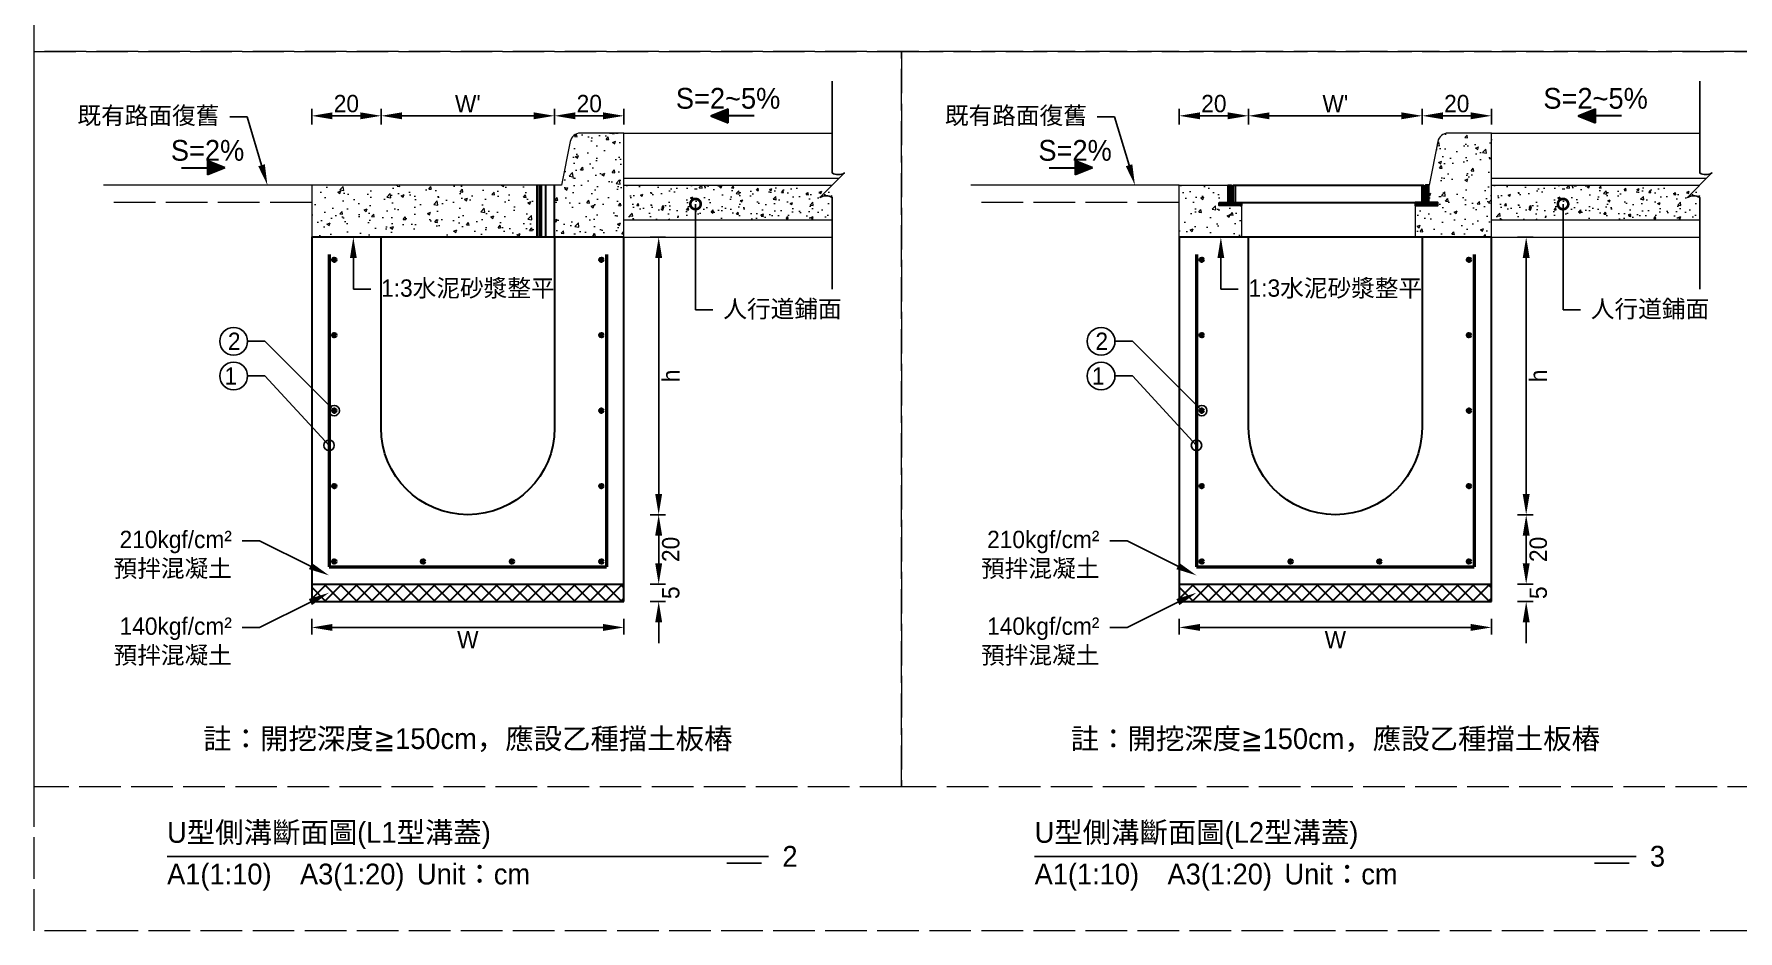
# Model space of a CAD drawing. Extents: x -8920 to 1950, y -2159 to 466.
# Drawn here: x -3920 to -3429, y -507 to -248.4 of the extents above; entities that cross this region are included whole.
import ezdxf
from ezdxf import colors
from ezdxf.entities.mleader import LeaderData, LeaderLine
from ezdxf.math import Vec2, Vec3

# ---------------------------------------------------------------- set-up
doc = ezdxf.new("R2010")
doc.units = 0
doc.header["$MEASUREMENT"] = 0
doc.linetypes.add('ACAD_ISO02W100', pattern=[15, 12, -3])
doc.layers.add('一、4.基本-隱藏', color=9, linetype='ACAD_ISO02W100', lineweight=20, plot=False)
doc.layers.add('三、3.文字-註解文字', color=2, linetype='Continuous')
for name, color, linetype, lineweight in [('二、1.繪圖-既有設施', 8, 'Continuous', 20), ('二、2.繪圖-施作項目', 181, 'Continuous', 30), ('二、3.繪圖-排水流向', 170, 'Continuous', 30), ('二、4.繪圖-設計鋪面', 40, 'Continuous', 20), ('二、5.繪圖-鋼筋', 60, 'Continuous', 50), ('二、6.繪圖-其他施作項目', 35, 'Continuous', 30)]:
    doc.layers.add(name, color=color, linetype=linetype, lineweight=lineweight)
doc.styles.add('次圖名(詳圖)', font='MS PGothic.ttf', dxfattribs={"height": 6})
doc.styles.add('註解文字(詳圖)', font='MS PGothic.ttf', dxfattribs={"height": 5})
doc.dimstyles.new('註解文字(詳圖)', dxfattribs={"dimtxt": 5, "dimasz": 6, "dimexe": 2, "dimexo": 5, "dimgap": 1, "dimtad": 2, "dimzin": 0, "dimdsep": 46, "dimtxsty": '註解文字(詳圖)', "dimcen": 0.1, "dimclrd": 144, "dimclre": 144, "dimclrt": 256, "dimadec": 0, "dimazin": 0, "dimtfac": 1, "dimtofl": 0, "dimtmove": 0, "dimatfit": 3, "dimfxlon": 1, "dimtolj": 1, "dimtzin": 0, "dimlwd": -1, "dimlwe": -1, "dimarcsym": 1})

# ---------------------------------------------------------------- blocks, each defined once
blk = doc.blocks.new('*D160')
at = {"layer": 'Defpoints', "color": 0, "transparency": 16777216}
for p in [(-3820, -272), (-3820, -307), (-3770, -307)]:
    blk.add_point(p, dxfattribs=at)
at = {"layer": '三、3.文字-註解文字', "color": 144, "transparency": 16777216}
for p, q in [((-3820, -274.5), (-3820, -270)), ((-3770, -274.5), (-3770, -270)), ((-3776, -272), (-3814, -272))]:
    blk.add_line(p, q, dxfattribs=at)
for points in [[(-3814, -271), (-3814, -273), (-3820, -272)], [(-3776, -271), (-3776, -273), (-3770, -272)]]:
    blk.add_solid(points, dxfattribs=at)
at = {"layer": '三、3.文字-註解文字', "transparency": 16777216, "insert": (-3795, -268.5), "char_height": 5, "attachment_point": 5, "style": '註解文字(詳圖)'}
blk.add_mtext("\\A1;W'", dxfattribs=at)
blk = doc.blocks.new('*D161')
at = {"layer": 'Defpoints', "color": 0, "transparency": 16777216}
for p in [(-3840, -272), (-3840, -307), (-3820, -307)]:
    blk.add_point(p, dxfattribs=at)
at = {"layer": '三、3.文字-註解文字', "color": 144, "transparency": 16777216}
for p, q in [((-3840, -274.5), (-3840, -270)), ((-3820, -274.5), (-3820, -270)), ((-3826, -272), (-3834, -272))]:
    blk.add_line(p, q, dxfattribs=at)
for points in [[(-3834, -271), (-3834, -273), (-3840, -272)], [(-3826, -271), (-3826, -273), (-3820, -272)]]:
    blk.add_solid(points, dxfattribs=at)
at = {"layer": '三、3.文字-註解文字', "transparency": 16777216, "insert": (-3830, -268.5), "char_height": 5, "attachment_point": 5, "style": '註解文字(詳圖)'}
blk.add_mtext('\\A1;20', dxfattribs=at)
blk = doc.blocks.new('*D158')
at = {"layer": 'Defpoints', "color": 0, "transparency": 16777216}
for p in [(-3570, -272), (-3570, -307), (-3520, -307)]:
    blk.add_point(p, dxfattribs=at)
at = {"layer": '三、3.文字-註解文字', "color": 144, "transparency": 16777216}
for p, q in [((-3570, -274.5), (-3570, -270)), ((-3520, -274.5), (-3520, -270)), ((-3526, -272), (-3564, -272))]:
    blk.add_line(p, q, dxfattribs=at)
for points in [[(-3564, -271), (-3564, -273), (-3570, -272)], [(-3526, -271), (-3526, -273), (-3520, -272)]]:
    blk.add_solid(points, dxfattribs=at)
at = {"layer": '三、3.文字-註解文字', "transparency": 16777216, "insert": (-3545, -268.5), "char_height": 5, "attachment_point": 5, "style": '註解文字(詳圖)'}
blk.add_mtext("\\A1;W'", dxfattribs=at)
blk = doc.blocks.new('*D159')
at = {"layer": 'Defpoints', "color": 0, "transparency": 16777216}
for p in [(-3590, -272), (-3590, -307), (-3570, -307)]:
    blk.add_point(p, dxfattribs=at)
at = {"layer": '三、3.文字-註解文字', "color": 144, "transparency": 16777216}
for p, q in [((-3590, -274.5), (-3590, -270)), ((-3570, -274.5), (-3570, -270)), ((-3576, -272), (-3584, -272))]:
    blk.add_line(p, q, dxfattribs=at)
for points in [[(-3584, -271), (-3584, -273), (-3590, -272)], [(-3576, -271), (-3576, -273), (-3570, -272)]]:
    blk.add_solid(points, dxfattribs=at)
at = {"layer": '三、3.文字-註解文字', "transparency": 16777216, "insert": (-3580, -268.5), "char_height": 5, "attachment_point": 5, "style": '註解文字(詳圖)'}
blk.add_mtext('\\A1;20', dxfattribs=at)
blk = doc.blocks.new('排水流向')
at = {"layer": '二、3.繪圖-排水流向'}
h = blk.add_hatch(color=256, dxfattribs=at)
h.dxf.hatch_style = 1
h.paths.add_polyline_path([(0, 1), (0, -1), (2.5, 0)])
for points in [[(-3.75, 0), (0, 0)], [(0, 1), (0, -1)], [(2.5, 0), (0, 1)], [(2.5, 0), (0, -1)]]:
    blk.add_lwpolyline(points, dxfattribs=at)
blk = doc.blocks.new('*D234')
at = {"layer": 'Defpoints', "color": 0, "transparency": 16777216}
for p in [(-3545, -307), (-3490, -307), (-3545, -387)]:
    blk.add_point(p, dxfattribs=at)
at = {"layer": '三、3.文字-註解文字', "color": 144, "transparency": 16777216}
for p, q in [((-3492.5, -307), (-3488, -307)), ((-3490, -381), (-3490, -313)), ((-3492.5, -387), (-3488, -387))]:
    blk.add_line(p, q, dxfattribs=at)
for points in [[(-3491, -313), (-3489, -313), (-3490, -307)], [(-3491, -381), (-3489, -381), (-3490, -387)]]:
    blk.add_solid(points, dxfattribs=at)
at = {"layer": '三、3.文字-註解文字', "transparency": 16777216, "insert": (-3486.5, -347), "char_height": 5, "attachment_point": 5, "rotation": 90, "style": '註解文字(詳圖)'}
blk.add_mtext('\\A1;h', dxfattribs=at)
blk = doc.blocks.new('*D235')
at = {"layer": 'Defpoints', "color": 0, "transparency": 16777216}
for p in [(-3545, -387), (-3545, -407), (-3490, -407)]:
    blk.add_point(p, dxfattribs=at)
at = {"layer": '三、3.文字-註解文字', "color": 144, "transparency": 16777216}
for p, q in [((-3492.5, -387), (-3488, -387)), ((-3490, -393), (-3490, -401)), ((-3492.5, -407), (-3488, -407))]:
    blk.add_line(p, q, dxfattribs=at)
for points in [[(-3491, -393), (-3489, -393), (-3490, -387)], [(-3491, -401), (-3489, -401), (-3490, -407)]]:
    blk.add_solid(points, dxfattribs=at)
at = {"layer": '三、3.文字-註解文字', "transparency": 16777216, "insert": (-3486.5, -397), "char_height": 5, "attachment_point": 5, "rotation": 90, "style": '註解文字(詳圖)'}
blk.add_mtext('\\A1;20', dxfattribs=at)
blk = doc.blocks.new('*D236')
at = {"layer": 'Defpoints', "color": 0, "transparency": 16777216}
for p in [(-3545, -407), (-3545, -412), (-3490, -412)]:
    blk.add_point(p, dxfattribs=at)
at = {"layer": '三、3.文字-註解文字', "color": 144, "transparency": 16777216}
for p, q in [((-3490, -401), (-3490, -395)), ((-3492.5, -407), (-3488, -407)), ((-3492.5, -412), (-3488, -412)), ((-3490, -418), (-3490, -424))]:
    blk.add_line(p, q, dxfattribs=at)
for points in [[(-3491, -401), (-3489, -401), (-3490, -407)], [(-3491, -418), (-3489, -418), (-3490, -412)]]:
    blk.add_solid(points, dxfattribs=at)
at = {"layer": '三、3.文字-註解文字', "transparency": 16777216, "insert": (-3486.5, -409.5), "char_height": 5, "attachment_point": 5, "rotation": 90, "style": '註解文字(詳圖)'}
blk.add_mtext('\\A1;5', dxfattribs=at)
blk = doc.blocks.new('_Small')
at = {"color": 0, "linetype": 'ByBlock', "lineweight": -2}
blk.add_circle((0, 0), 0.25, dxfattribs=at)
blk = doc.blocks.new('*D243')
at = {"layer": 'Defpoints', "color": 0, "transparency": 16777216}
for p in [(-3590, -412), (-3500, -412), (-3590, -419.5)]:
    blk.add_point(p, dxfattribs=at)
at = {"layer": '三、3.文字-註解文字', "color": 144, "transparency": 16777216}
for p, q in [((-3590, -417), (-3590, -421.5)), ((-3500, -417), (-3500, -421.5)), ((-3506, -419.5), (-3584, -419.5))]:
    blk.add_line(p, q, dxfattribs=at)
for points in [[(-3584, -418.5), (-3584, -420.5), (-3590, -419.5)], [(-3506, -418.5), (-3506, -420.5), (-3500, -419.5)]]:
    blk.add_solid(points, dxfattribs=at)
at = {"layer": '三、3.文字-註解文字', "transparency": 16777216, "insert": (-3545, -423), "char_height": 5, "attachment_point": 5, "style": '註解文字(詳圖)'}
blk.add_mtext('\\A1;W', dxfattribs=at)
blk = doc.blocks.new('*D257')
at = {"layer": 'Defpoints', "color": 0, "transparency": 16777216}
for p in [(-3520, -272), (-3520, -307), (-3500, -307)]:
    blk.add_point(p, dxfattribs=at)
at = {"layer": '三、3.文字-註解文字', "color": 144, "transparency": 16777216}
for p, q in [((-3520, -274.5), (-3520, -270)), ((-3500, -274.5), (-3500, -270)), ((-3506, -272), (-3514, -272))]:
    blk.add_line(p, q, dxfattribs=at)
for points in [[(-3514, -271), (-3514, -273), (-3520, -272)], [(-3506, -271), (-3506, -273), (-3500, -272)]]:
    blk.add_solid(points, dxfattribs=at)
at = {"layer": '三、3.文字-註解文字', "transparency": 16777216, "insert": (-3510, -268.5), "char_height": 5, "attachment_point": 5, "style": '註解文字(詳圖)'}
blk.add_mtext('\\A1;20', dxfattribs=at)
blk = doc.blocks.new('*D258')
at = {"layer": 'Defpoints', "color": 0, "transparency": 16777216}
for p in [(-3770, -272), (-3770, -307), (-3750, -307)]:
    blk.add_point(p, dxfattribs=at)
at = {"layer": '三、3.文字-註解文字', "color": 144, "transparency": 16777216}
for p, q in [((-3770, -274.5), (-3770, -270)), ((-3750, -274.5), (-3750, -270)), ((-3756, -272), (-3764, -272))]:
    blk.add_line(p, q, dxfattribs=at)
for points in [[(-3764, -271), (-3764, -273), (-3770, -272)], [(-3756, -271), (-3756, -273), (-3750, -272)]]:
    blk.add_solid(points, dxfattribs=at)
at = {"layer": '三、3.文字-註解文字', "transparency": 16777216, "insert": (-3760, -268.5), "char_height": 5, "attachment_point": 5, "style": '註解文字(詳圖)'}
blk.add_mtext('\\A1;20', dxfattribs=at)
blk = doc.blocks.new('_DotSmall')
at = {"color": 0, "linetype": 'ByBlock', "const_width": 0.5}
blk.add_lwpolyline([(-0.0625, 0, 1), (0.0625, 0, 1)], format="xyb", close=True, dxfattribs=at)
blk = doc.blocks.new('*D300')
at = {"layer": 'Defpoints', "color": 0, "transparency": 16777216}
for p in [(-3795, -307), (-3740, -307), (-3795, -387)]:
    blk.add_point(p, dxfattribs=at)
at = {"layer": '三、3.文字-註解文字', "color": 144, "transparency": 16777216}
for p, q in [((-3742.5, -307), (-3738, -307)), ((-3740, -381), (-3740, -313)), ((-3742.5, -387), (-3738, -387))]:
    blk.add_line(p, q, dxfattribs=at)
for points in [[(-3741, -313), (-3739, -313), (-3740, -307)], [(-3741, -381), (-3739, -381), (-3740, -387)]]:
    blk.add_solid(points, dxfattribs=at)
at = {"layer": '三、3.文字-註解文字', "transparency": 16777216, "insert": (-3736.5, -347), "char_height": 5, "attachment_point": 5, "rotation": 90, "style": '註解文字(詳圖)'}
blk.add_mtext('\\A1;h', dxfattribs=at)
blk = doc.blocks.new('*D301')
at = {"layer": 'Defpoints', "color": 0, "transparency": 16777216}
for p in [(-3795, -387), (-3795, -407), (-3740, -407)]:
    blk.add_point(p, dxfattribs=at)
at = {"layer": '三、3.文字-註解文字', "color": 144, "transparency": 16777216}
for p, q in [((-3742.5, -387), (-3738, -387)), ((-3740, -393), (-3740, -401)), ((-3742.5, -407), (-3738, -407))]:
    blk.add_line(p, q, dxfattribs=at)
for points in [[(-3741, -393), (-3739, -393), (-3740, -387)], [(-3741, -401), (-3739, -401), (-3740, -407)]]:
    blk.add_solid(points, dxfattribs=at)
at = {"layer": '三、3.文字-註解文字', "transparency": 16777216, "insert": (-3736.5, -397), "char_height": 5, "attachment_point": 5, "rotation": 90, "style": '註解文字(詳圖)'}
blk.add_mtext('\\A1;20', dxfattribs=at)
blk = doc.blocks.new('*D302')
at = {"layer": 'Defpoints', "color": 0, "transparency": 16777216}
for p in [(-3795, -407), (-3795, -412), (-3740, -412)]:
    blk.add_point(p, dxfattribs=at)
at = {"layer": '三、3.文字-註解文字', "color": 144, "transparency": 16777216}
for p, q in [((-3740, -401), (-3740, -395)), ((-3742.5, -407), (-3738, -407)), ((-3742.5, -412), (-3738, -412)), ((-3740, -418), (-3740, -424))]:
    blk.add_line(p, q, dxfattribs=at)
for points in [[(-3741, -401), (-3739, -401), (-3740, -407)], [(-3741, -418), (-3739, -418), (-3740, -412)]]:
    blk.add_solid(points, dxfattribs=at)
at = {"layer": '三、3.文字-註解文字', "transparency": 16777216, "insert": (-3736.5, -409.5), "char_height": 5, "attachment_point": 5, "rotation": 90, "style": '註解文字(詳圖)'}
blk.add_mtext('\\A1;5', dxfattribs=at)
blk = doc.blocks.new('*D308')
at = {"layer": 'Defpoints', "color": 0, "transparency": 16777216}
for p in [(-3840, -412), (-3750, -412), (-3840, -419.5)]:
    blk.add_point(p, dxfattribs=at)
at = {"layer": '三、3.文字-註解文字', "color": 144, "transparency": 16777216}
for p, q in [((-3840, -417), (-3840, -421.5)), ((-3750, -417), (-3750, -421.5)), ((-3756, -419.5), (-3834, -419.5))]:
    blk.add_line(p, q, dxfattribs=at)
for points in [[(-3834, -418.5), (-3834, -420.5), (-3840, -419.5)], [(-3756, -418.5), (-3756, -420.5), (-3750, -419.5)]]:
    blk.add_solid(points, dxfattribs=at)
at = {"layer": '三、3.文字-註解文字', "transparency": 16777216, "insert": (-3795, -423), "char_height": 5, "attachment_point": 5, "style": '註解文字(詳圖)'}
blk.add_mtext('\\A1;W', dxfattribs=at)

msp = doc.modelspace()

# ---------------------------------------------------------------- hatches: boundary and pattern name
at = {"layer": '二、1.繪圖-既有設施'}
h = msp.add_hatch(dxfattribs=at)
h.set_pattern_fill('AR-CONC', color=256, scale=0.05)
h.set_pattern_definition([(50, (-2536.364, -1250.097), (9.109233, -0.796954), [0.9525, -10.4775]), (355, (-2536.364, -1250.097), (-1.76217, 9.55284), [0.762, -8.38203]), (100.45144, (-2535.605, -1250.164), (7.34706, 8.755888), [0.8095, -8.90451]), (46.1842, (-2536.364, -1247.557), (13.55395, -2.10212), [1.42875, -15.71625]), (96.6356, (-2535.234, -1247.732), (11.87021, 12.37131), [1.21425, -13.35678]), (351.1842, (-2536.364, -1247.557), (11.87021, 12.37131), [1.143, -12.57299]), (21, (-2535.094, -1248.192), (7.58072, -5.11326), [0.9525, -10.4775]), (326, (-2535.094, -1248.192), (3.0901, 9.2094), [0.762, -8.382]), (71.45144, (-2534.462, -1248.618), (10.67082, 4.09614), [0.8095, -8.904497]), (37.5, (-2536.3637, -1250.0972), (0.15443, 4.227752), [0, -8.2804, 0, -8.509, 0, -8.41375]), (7.5, (-2536.3637, -1250.097), (3.340983, 5.009029), [0, -4.8514, 0, -8.0899, 0, -3.20675]), (327.5, (-2539.1958, -1250.097), (6.77953, -0.286437), [0, -3.175, 0, -9.906, 0, -13.1445]), (317.5, (-2540.466, -1250.097), (7.40646, 1.271325), [0, -4.1275, 0, -6.5786, 0, -9.3345])])
h.paths.add_polyline_path([(-3840, -292), (-3840, -307), (-3775, -307), (-3775, -292)])
h.paths.add_polyline_path([(-3750, -292), (-3750, -277), (-3762.541, -277, 0.3575108), (-3765.482, -279.412), (-3768, -292), (-3770, -292), (-3770, -307), (-3750, -307)])
h = msp.add_hatch(dxfattribs=at)
h.set_pattern_fill('AR-CONC', color=256, scale=0.05)
h.set_pattern_definition([(50, (-2217.146, -1152.496), (9.109233, -0.796954), [0.9525, -10.4775]), (355, (-2217.146, -1152.496), (-1.76217, 9.55284), [0.762, -8.38203]), (100.45144, (-2216.387, -1152.562), (7.34706, 8.755888), [0.8095, -8.90451]), (46.1842, (-2217.146, -1149.956), (13.55395, -2.10212), [1.42875, -15.71625]), (96.6356, (-2216.016, -1150.131), (11.87021, 12.37131), [1.21425, -13.35678]), (351.1842, (-2217.146, -1149.956), (11.87021, 12.37131), [1.143, -12.57299]), (21, (-2215.876, -1150.591), (7.58072, -5.11326), [0.9525, -10.4775]), (326, (-2215.876, -1150.591), (3.0901, 9.2094), [0.762, -8.382]), (71.45144, (-2215.244, -1151.017), (10.67082, 4.09614), [0.8095, -8.904497]), (37.5, (-2217.1457, -1152.4956), (0.15443, 4.227752), [0, -8.2804, 0, -8.509, 0, -8.41375]), (7.5, (-2217.1457, -1152.4956), (3.340983, 5.009029), [0, -4.8514, 0, -8.0899, 0, -3.20675]), (327.5, (-2219.978, -1152.4956), (6.77953, -0.286437), [0, -3.175, 0, -9.906, 0, -13.1445]), (317.5, (-2221.248, -1152.4956), (7.40646, 1.271325), [0, -4.1275, 0, -6.5786, 0, -9.3345])])
h.paths.add_polyline_path([(-3590, -307), (-3572, -307), (-3572, -297.9), (-3578.5, -297.9), (-3578.5, -297), (-3575.9, -297), (-3575.9, -292), (-3590, -292)])
h.paths.add_polyline_path([(-3515.5, -297.9), (-3522, -297.9), (-3522, -307), (-3500, -307), (-3500, -292), (-3500, -277), (-3512.541, -277, 0.3575108), (-3515.482, -279.412), (-3518, -292), (-3518.1, -292), (-3518.1, -297), (-3515.5, -297)])
at = {"layer": '二、2.繪圖-施作項目'}
h = msp.add_hatch(dxfattribs=at)
h.set_pattern_fill('ANSI37', color=256)
h.set_pattern_definition([(45, (-3806.8996, 187.627), (-2.245064, 2.245064), []), (135, (-3806.8996, 187.627), (-2.245064, -2.245064), [])])
h.paths.add_polyline_path([(-3750, -412), (-3750, -407), (-3840, -407), (-3840, -412)])
h = msp.add_hatch(dxfattribs=at)
h.set_pattern_fill('ANSI37', color=256)
h.set_pattern_definition([(45, (-3556.8996, 187.627), (-2.245064, 2.245064), []), (135, (-3556.8996, 187.627), (-2.245064, -2.245064), [])])
h.paths.add_polyline_path([(-3500, -412), (-3500, -407), (-3590, -407), (-3590, -412)])
at = {"layer": '二、4.繪圖-設計鋪面'}
h = msp.add_hatch(dxfattribs=at)
h.set_pattern_fill('AR-CONC', color=256)
h.set_pattern_definition([(50, (-3884.145, 143.4644), (7.1726, -0.62752), [0.75, -8.25]), (355, (-3884.145, 143.4644), (-1.38751, 7.52192), [0.6, -6.6]), (100.4514, (-3883.547, 143.412), (5.78509, 6.8944), [0.6374, -7.01142]), (46.1842, (-3884.145, 145.464), (10.67241, -1.6552), [1.125, -12.375]), (96.6356, (-3883.256, 145.326), (9.34662, 9.74119), [0.9561, -10.51714]), (351.1842, (-3884.145, 145.464), (9.34662, 9.74119), [0.9, -9.9]), (21, (-3883.145, 144.9644), (5.96907, -4.02619), [0.75, -8.25]), (326, (-3883.145, 144.9644), (2.43315, 7.2515), [0.6, -6.6]), (71.4514, (-3882.6476, 144.629), (8.40222, 3.22531), [0.6374, -7.01142]), (37.5, (-3884.145, 143.4644), (0.121599, 3.328939), [0, -6.52, 0, -6.7, 0, -6.625]), (7.5, (-3884.145, 143.4644), (2.630695, 3.944117), [0, -3.82, 0, -6.37, 0, -2.525]), (327.5, (-3886.375, 143.4644), (5.338224, -0.225549), [0, -2.5, 0, -7.8, 0, -10.35]), (317.5, (-3887.375, 143.4644), (5.83186, 1.00105), [0, -3.25, 0, -5.18, 0, -7.35])])
h.paths.add_polyline_path([(-3690, -292), (-3750, -292), (-3750, -299.5), (-3740, -299.5), (-3740, -302), (-3690, -302)])
h.paths.add_polyline_path([(-3740, -299.5), (-3750, -299.5), (-3750, -302), (-3740, -302)], flags=17)
h = msp.add_hatch(dxfattribs=at)
h.set_pattern_fill('AR-CONC', color=256)
h.set_pattern_definition([(50, (-3634.145, 143.4644), (7.1726, -0.62752), [0.75, -8.25]), (355, (-3634.145, 143.4644), (-1.38751, 7.52192), [0.6, -6.6]), (100.4514, (-3633.547, 143.412), (5.78509, 6.8944), [0.6374, -7.01142]), (46.1842, (-3634.145, 145.464), (10.67241, -1.6552), [1.125, -12.375]), (96.6356, (-3633.256, 145.326), (9.34662, 9.74119), [0.9561, -10.51714]), (351.1842, (-3634.145, 145.464), (9.34662, 9.74119), [0.9, -9.9]), (21, (-3633.145, 144.9644), (5.96907, -4.02619), [0.75, -8.25]), (326, (-3633.145, 144.9644), (2.43315, 7.2515), [0.6, -6.6]), (71.4514, (-3632.6476, 144.629), (8.40222, 3.22531), [0.6374, -7.01142]), (37.5, (-3634.145, 143.4644), (0.121599, 3.328939), [0, -6.52, 0, -6.7, 0, -6.625]), (7.5, (-3634.145, 143.4644), (2.630695, 3.944117), [0, -3.82, 0, -6.37, 0, -2.525]), (327.5, (-3636.375, 143.4644), (5.338224, -0.225549), [0, -2.5, 0, -7.8, 0, -10.35]), (317.5, (-3637.375, 143.4644), (5.83186, 1.00105), [0, -3.25, 0, -5.18, 0, -7.35])])
h.paths.add_polyline_path([(-3440, -292), (-3500, -292), (-3500, -299.5), (-3490, -299.5), (-3490, -302), (-3440, -302)])
h.paths.add_polyline_path([(-3490, -299.5), (-3500, -299.5), (-3500, -302), (-3490, -302)], flags=17)
at = {"layer": '二、5.繪圖-鋼筋'}
h = msp.add_hatch(color=256, dxfattribs=at)
h.dxf.hatch_style = 1
h.paths.add_polyline_path([(-3833, -313.5, 1), (-3834, -313.5, 1)])
h = msp.add_hatch(color=256, dxfattribs=at)
h.dxf.hatch_style = 1
h.paths.add_polyline_path([(-3756, -313.5, 1), (-3757, -313.5, 1)])
h = msp.add_hatch(color=256, dxfattribs=at)
h.dxf.hatch_style = 1
h.paths.add_polyline_path([(-3583, -313.5, 1), (-3584, -313.5, 1)])
h = msp.add_hatch(color=256, dxfattribs=at)
h.dxf.hatch_style = 1
h.paths.add_polyline_path([(-3506, -313.5, 1), (-3507, -313.5, 1)])
h = msp.add_hatch(color=256, dxfattribs=at)
h.dxf.hatch_style = 1
h.paths.add_polyline_path([(-3833, -335.25, 1), (-3834, -335.25, 1)])
h = msp.add_hatch(color=256, dxfattribs=at)
h.dxf.hatch_style = 1
h.paths.add_polyline_path([(-3756, -335.25, 1), (-3757, -335.25, 1)])
h = msp.add_hatch(color=256, dxfattribs=at)
h.dxf.hatch_style = 1
h.paths.add_polyline_path([(-3583, -335.25, 1), (-3584, -335.25, 1)])
h = msp.add_hatch(color=256, dxfattribs=at)
h.dxf.hatch_style = 1
h.paths.add_polyline_path([(-3506, -335.25, 1), (-3507, -335.25, 1)])
h = msp.add_hatch(color=256, dxfattribs=at)
h.dxf.hatch_style = 1
h.paths.add_polyline_path([(-3833, -357, 1), (-3834, -357, 1)])
h = msp.add_hatch(color=256, dxfattribs=at)
h.dxf.hatch_style = 1
h.paths.add_polyline_path([(-3756, -357, 1), (-3757, -357, 1)])
h = msp.add_hatch(color=256, dxfattribs=at)
h.dxf.hatch_style = 1
h.paths.add_polyline_path([(-3583, -357, 1), (-3584, -357, 1)])
h = msp.add_hatch(color=256, dxfattribs=at)
h.dxf.hatch_style = 1
h.paths.add_polyline_path([(-3506, -357, 1), (-3507, -357, 1)])
h = msp.add_hatch(color=256, dxfattribs=at)
h.dxf.hatch_style = 1
h.paths.add_polyline_path([(-3833, -378.75, 1), (-3834, -378.75, 1)])
h = msp.add_hatch(color=256, dxfattribs=at)
h.dxf.hatch_style = 1
h.paths.add_polyline_path([(-3756, -378.75, 1), (-3757, -378.75, 1)])
h = msp.add_hatch(color=256, dxfattribs=at)
h.dxf.hatch_style = 1
h.paths.add_polyline_path([(-3583, -378.75, 1), (-3584, -378.75, 1)])
h = msp.add_hatch(color=256, dxfattribs=at)
h.dxf.hatch_style = 1
h.paths.add_polyline_path([(-3506, -378.75, 1), (-3507, -378.75, 1)])
h = msp.add_hatch(color=256, dxfattribs=at)
h.dxf.hatch_style = 1
h.paths.add_polyline_path([(-3833, -400.5, 1), (-3834, -400.5, 1)])
h = msp.add_hatch(color=256, dxfattribs=at)
h.dxf.hatch_style = 1
h.paths.add_polyline_path([(-3807.4, -400.5, 1), (-3808.4, -400.5, 1)])
h = msp.add_hatch(color=256, dxfattribs=at)
h.dxf.hatch_style = 1
h.paths.add_polyline_path([(-3781.8, -400.5, 1), (-3782.8, -400.5, 1)])
h = msp.add_hatch(color=256, dxfattribs=at)
h.dxf.hatch_style = 1
h.paths.add_polyline_path([(-3756, -400.5, 1), (-3757, -400.5, 1)])
h = msp.add_hatch(color=256, dxfattribs=at)
h.dxf.hatch_style = 1
h.paths.add_polyline_path([(-3583, -400.5, 1), (-3584, -400.5, 1)])
h = msp.add_hatch(color=256, dxfattribs=at)
h.dxf.hatch_style = 1
h.paths.add_polyline_path([(-3557.4, -400.5, 1), (-3558.4, -400.5, 1)])
h = msp.add_hatch(color=256, dxfattribs=at)
h.dxf.hatch_style = 1
h.paths.add_polyline_path([(-3531.8, -400.5, 1), (-3532.8, -400.5, 1)])
h = msp.add_hatch(color=256, dxfattribs=at)
h.dxf.hatch_style = 1
h.paths.add_polyline_path([(-3506, -400.5, 1), (-3507, -400.5, 1)])
at = {"layer": '二、6.繪圖-其他施作項目'}
h = msp.add_hatch(dxfattribs=at)
h.set_pattern_fill('ANSI31', color=256, scale=0.1)
h.set_pattern_definition([(45, (-2347.16578, -1312.52732), (-0.2245064, 0.2245064), [])])
h.paths.add_polyline_path([(-3575, -292), (-3575.9, -292), (-3575.9, -297), (-3578.5, -297), (-3578.5, -297.9), (-3572, -297.9), (-3572, -297), (-3575, -297)])
h.paths.add_polyline_path([(-3519, -297), (-3522, -297), (-3522, -297.9), (-3515.5, -297.9), (-3515.5, -297), (-3518.1, -297), (-3518.1, -292), (-3519, -292)])

# ---------------------------------------------------------------- linework, layer by layer
at = {"layer": '一、4.基本-隱藏'}
for points in [[(-3920, 0), (-3140, 0), (-3140, -253.5), (-3920, -253.5)], [(-3920, 0), (-3140, 0), (-3140, -507), (-3920, -507)], [(-3920, 0), (-3140, 0), (-3140, -507), (-3920, -507)], [(-3920, -253.5), (-3670, -253.5), (-3670, -465.5), (-3920, -465.5)], [(-3670, -253.5), (-3420, -253.5), (-3420, -465.5), (-3670, -465.5)]]:
    msp.add_lwpolyline(points, close=True, dxfattribs=at)
at = {"layer": '三、3.文字-註解文字'}
for points in [[(-3690, -322), (-3690, -295.536, 0.2828427), (-3693.536, -295.536), (-3686.464, -288.464, -0.2828427), (-3690, -288.464), (-3690, -262)], [(-3440, -322), (-3440, -295.536, 0.2828427), (-3443.536, -295.536), (-3436.464, -288.464, -0.2828427), (-3440, -288.464), (-3440, -262)]]:
    msp.add_lwpolyline(points, format="xyb", dxfattribs=at)
for points in [[(-3881.66, -485.5), (-3708.34, -485.5)], [(-3631.66, -485.5), (-3458.34, -485.5)], [(-3710.34, -487.5), (-3720.34, -487.5)], [(-3460.34, -487.5), (-3470.34, -487.5)]]:
    msp.add_lwpolyline(points, dxfattribs=at)
for centre in [(-3862.5, -337), (-3612.5, -337), (-3862.5, -347), (-3612.5, -347)]:
    msp.add_circle(centre, 4, dxfattribs=at)
at = {"layer": '二、1.繪圖-既有設施'}
msp.add_lwpolyline([(-3840, -307), (-3750, -307), (-3750, -292), (-3750, -277), (-3762.541, -277, 0.3575108), (-3765.482, -279.412), (-3768, -292), (-3840, -292)], format="xyb", close=True, dxfattribs=at)
msp.add_lwpolyline([(-3500, -277), (-3512.541, -277, 0.3575108), (-3515.482, -279.412), (-3518, -292), (-3518.1, -292)], format="xyb", dxfattribs=at)
for points in [[(-3500, -292), (-3500, -277)], [(-3572, -297), (-3572, -307), (-3590, -307), (-3590, -292), (-3575.9, -292)], [(-3522, -297), (-3522, -307), (-3500, -307), (-3500, -292)]]:
    msp.add_lwpolyline(points, dxfattribs=at)
at = {"layer": '二、2.繪圖-施作項目'}
for points in [[(-3750, -412), (-3750, -307), (-3840, -307), (-3840, -412)], [(-3500, -412), (-3500, -307), (-3590, -307), (-3590, -412)]]:
    msp.add_lwpolyline(points, close=True, dxfattribs=at)
for points in [[(-3770, -307), (-3770, -362, -1), (-3820, -362), (-3820, -307)], [(-3520, -307), (-3520, -362, -1), (-3570, -362), (-3570, -307)]]:
    msp.add_lwpolyline(points, format="xyb", dxfattribs=at)
for points in [[(-3840, -407), (-3750, -407)], [(-3590, -407), (-3500, -407)]]:
    msp.add_lwpolyline(points, dxfattribs=at)
at = {"layer": '二、4.繪圖-設計鋪面'}
for points in [[(-3750, -277), (-3690, -277)], [(-3500, -277), (-3440, -277)], [(-3840, -292), (-3900, -292)], [(-3750, -290), (-3688, -290)], [(-3750, -292), (-3690, -292)], [(-3590, -292), (-3650, -292)], [(-3500, -290), (-3438, -290)], [(-3500, -292), (-3440, -292)], [(-3750, -302), (-3690, -302)], [(-3500, -302), (-3440, -302)], [(-3750, -307), (-3690, -307)], [(-3500, -307), (-3440, -307)]]:
    msp.add_lwpolyline(points, dxfattribs=at)
at = {"layer": '二、4.繪圖-設計鋪面', "linetype": 'ACAD_ISO02W100'}
for points in [[(-3840, -297), (-3900, -297)], [(-3590, -297), (-3650, -297)]]:
    msp.add_lwpolyline(points, dxfattribs=at)
at = {"layer": '二、5.繪圖-鋼筋'}
for points in [[(-3835, -312), (-3835, -402)], [(-3755, -312), (-3755, -402)], [(-3585, -312), (-3585, -402)], [(-3505, -312), (-3505, -402)], [(-3835, -402), (-3755, -402)], [(-3585, -402), (-3505, -402)]]:
    msp.add_lwpolyline(points, dxfattribs=at)
for centre in [(-3833.5, -313.5), (-3756.5, -313.5), (-3583.5, -313.5), (-3506.5, -313.5), (-3833.5, -335.25), (-3756.5, -335.25), (-3583.5, -335.25), (-3506.5, -335.25), (-3833.5, -357), (-3756.5, -357), (-3583.5, -357), (-3506.5, -357), (-3833.5, -378.75), (-3756.5, -378.75), (-3583.5, -378.75), (-3506.5, -378.75), (-3833.5, -400.5), (-3807.9, -400.5), (-3782.3, -400.5), (-3756.5, -400.5), (-3583.5, -400.5), (-3557.9, -400.5), (-3532.3, -400.5), (-3506.5, -400.5)]:
    msp.add_circle(centre, 0.5, dxfattribs=at)
at = {"layer": '二、6.繪圖-其他施作項目'}
for points in [[(-3775, -307), (-3775, -292)], [(-3774.375, -307), (-3774.375, -292)], [(-3773.75, -307), (-3773.75, -292)], [(-3772.5, -307), (-3772.5, -292)], [(-3770, -307), (-3770, -292)], [(-3574.5, -292), (-3574.5, -297)], [(-3574.5, -292), (-3519.5, -292)], [(-3573.9, -292), (-3573.9, -297)], [(-3520.1, -292), (-3520.1, -297)], [(-3519.5, -292), (-3519.5, -297)], [(-3574.5, -297), (-3519.5, -297)]]:
    msp.add_lwpolyline(points, dxfattribs=at)
for points in [[(-3578.5, -297), (-3575.9, -297), (-3575.9, -292), (-3575, -292), (-3575, -297), (-3572, -297), (-3572, -297.9), (-3578.5, -297.9)], [(-3518.1, -292), (-3519, -292), (-3519, -297), (-3522, -297), (-3522, -297.9), (-3515.5, -297.9), (-3515.5, -297), (-3518.1, -297)]]:
    msp.add_lwpolyline(points, close=True, dxfattribs=at)

# ---------------------------------------------------------------- block references
at = {"xscale": 2, "yscale": 2, "zscale": 2, "rotation": 180}
for p in [(-3720, -272), (-3470, -272)]:
    msp.add_blockref('排水流向', p, dxfattribs=at)
at = {"xscale": 2, "yscale": 2, "zscale": 2}
for p in [(-3870, -287), (-3620, -287)]:
    msp.add_blockref('排水流向', p, dxfattribs=at)

# ---------------------------------------------------------------- texts
at = {"layer": '三、3.文字-註解文字', "char_height": 6}
for s, width, gutter_width, insert, attachment_point, style in [('{\\fMS PGothic|b0|i0|c128|p34;註：開挖深度≧150cm，應設乙種擋土板樁}', 156.49231, 30, (-3795, -452), 5, '註解文字(詳圖)'), ('{\\fMS PGothic|b0|i0|c128|p34;註：開挖深度≧150cm，應設乙種擋土板樁}', 156.49231, 30, (-3545, -452), 5, '註解文字(詳圖)'), ('{\\fMS PGothic|b0|i0|c128|p34;U型側溝斷面圖(}L{\\fMS PGothic|b0|i0|c128|p34;1型溝蓋)}', 134.12151, 15, (-3881.66, -479.5), 4, '次圖名(詳圖)'), ('{\\fMS PGothic|b0|i0|c128|p34;U型側溝斷面圖(}L{\\fMS PGothic|b0|i0|c128|p34;2型溝蓋)}', 131.94411, 15, (-3631.66, -479.5), 4, '次圖名(詳圖)'), ('2', 3, 15, (-3704.34, -485.5), 4, '次圖名(詳圖)'), ('3', 3, 15, (-3454.34, -485.5), 4, '次圖名(詳圖)'), ('A1(1:10)\u3000A3(1:20){\\fMS PGothic|b0|i0|c128|p34;^IUnit：cm}', 136.03259, 15, (-3881.66, -491.5), 4, '次圖名(詳圖)'), ('A1(1:10)\u3000A3(1:20){\\fMS PGothic|b0|i0|c128|p34;^IUnit：cm}', 136.03259, 15, (-3631.66, -491.5), 4, '次圖名(詳圖)')]:
    msp.add_mtext_dynamic_manual_height_columns(s, width=width, gutter_width=gutter_width, heights=[0], dxfattribs=dict(at, insert=insert, attachment_point=attachment_point, style=style))
at = {"layer": '二、3.繪圖-排水流向', "char_height": 6, "attachment_point": 5, "style": '註解文字(詳圖)'}
for s, insert in [('{\\fMS PGothic|b0|i0|c128|p34;S=2~5%}', (-3720, -267)), ('{\\fMS PGothic|b0|i0|c128|p34;S=2~5%}', (-3470, -267)), ('{\\fMS PGothic|b0|i0|c128|p34;S=2%}', (-3870, -282)), ('{\\fMS PGothic|b0|i0|c128|p34;S=2%}', (-3620, -282))]:
    msp.add_mtext_dynamic_manual_height_columns(s, width=10.17412, gutter_width=30, heights=[0], dxfattribs=dict(at, insert=insert))

# ---------------------------------------------------------------- dimensions: what is measured, and where the dimension line sits
at = {"layer": '三、3.文字-註解文字'}
for base, p1, p2, text, picture, middle in [((-3840, -272), (-3820, -307), (-3840, -307), '20', '*D161', (-3830, -268.5)), ((-3820, -272), (-3770, -307), (-3820, -307), "W'", '*D160', (-3795, -268.5)), ((-3770, -272), (-3750, -307), (-3770, -307), '20', '*D258', (-3760, -268.5)), ((-3590, -272), (-3570, -307), (-3590, -307), '20', '*D159', (-3580, -268.5)), ((-3570, -272), (-3520, -307), (-3570, -307), "W'", '*D158', (-3545, -268.5)), ((-3520, -272), (-3500, -307), (-3520, -307), '20', '*D257', (-3510, -268.5)), ((-3840, -419.5), (-3750, -412), (-3840, -412), 'W', '*D308', (-3795, -423)), ((-3590, -419.5), (-3500, -412), (-3590, -412), 'W', '*D243', (-3545, -423))]:
    dim = msp.add_linear_dim(base=base, p1=p1, p2=p2, text=text, dimstyle='註解文字(詳圖)', dxfattribs=at)
    dim.commit()
    dim.dimension.update_dxf_attribs({"geometry": picture, "text_midpoint": middle})
for base, p1, p2, text, picture, middle in [((-3740, -307), (-3795, -387), (-3795, -307), 'h', '*D300', (-3736.5, -347)), ((-3490, -307), (-3545, -387), (-3545, -307), 'h', '*D234', (-3486.5, -347)), ((-3740, -407), (-3795, -387), (-3795, -407), '20', '*D301', (-3736.5, -397)), ((-3490, -407), (-3545, -387), (-3545, -407), '20', '*D235', (-3486.5, -397)), ((-3740, -412), (-3795, -407), (-3795, -412), '5', '*D302', (-3736.5, -409.5)), ((-3490, -412), (-3545, -407), (-3545, -412), '5', '*D236', (-3486.5, -409.5))]:
    dim = msp.add_linear_dim(base=base, p1=p1, p2=p2, angle=90, text=text, dimstyle='註解文字(詳圖)', dxfattribs=at)
    dim.commit()
    dim.dimension.update_dxf_attribs({"geometry": picture, "text_midpoint": middle})

# ---------------------------------------------------------------- leaders
ml = msp.add_multileader_mtext('Standard', dxfattribs=at)
ml.set_content('既有路面復舊', color=256, style='註解文字(詳圖)')
ml.set_leader_properties(color=144, linetype='ByLayer', lineweight=-1)
ml.build(insert=Vec2(0, 0))
ml.multileader.update_dxf_attribs({"dogleg_length": 5, "arrow_head_size": 6})
ctx = ml.context
ctx.base_point, ctx.char_height, ctx.arrow_head_size, ctx.landing_gap_size, ctx.plane_origin = Vec3(-3912.383, -272.25), 5, 6, 3, Vec3(-3937.575, -250.337)
ctx.text_align_type = 2
notes = []
notes.append((ctx, [(1, (1, 1, 0), (-3858.599, -272.25), (-1, 0), 5, [(0, [(-3852.744, -292)], 0, [])])]))
ctx.mtext.insert, ctx.mtext.alignment, ctx.mtext.flow_direction = Vec3(-3866.599, -269.409), 3, 5
ml = msp.add_multileader_mtext('Standard', dxfattribs=at)
ml.set_content('既有路面復舊', color=256, style='註解文字(詳圖)')
ml.set_leader_properties(color=144, linetype='ByLayer', lineweight=-1)
ml.build(insert=Vec2(0, 0))
ml.multileader.update_dxf_attribs({"dogleg_length": 5, "arrow_head_size": 6})
ctx = ml.context
ctx.base_point, ctx.char_height, ctx.arrow_head_size, ctx.landing_gap_size, ctx.plane_origin = Vec3(-3662.383, -272.25), 5, 6, 3, Vec3(-3687.575, -250.337)
ctx.text_align_type = 2
notes.append((ctx, [(1, (1, 1, 0), (-3608.599, -272.25), (-1, 0), 5, [(0, [(-3602.744, -292)], 0, [])])]))
ctx.mtext.insert, ctx.mtext.alignment, ctx.mtext.flow_direction = Vec3(-3616.599, -269.409), 3, 5
ml = msp.add_multileader_mtext('Standard', dxfattribs=at)
ml.set_content('人行道鋪面', color=256, style='註解文字(詳圖)')
ml.set_leader_properties(color=144, linetype='ByLayer', lineweight=-1)
ml.set_arrow_properties(name='DOTSMALL')
ml.build(insert=Vec2(0, 0))
ml.multileader.update_dxf_attribs({"dogleg_length": 5, "arrow_head_size": 6})
ctx = ml.context
ctx.base_point, ctx.char_height, ctx.arrow_head_size, ctx.landing_gap_size, ctx.plane_origin = Vec3(-3724.376, -327.979), 5, 6, 3, Vec3(-3729.376, -297.447)
notes.append((ctx, [(0, (1, 1, 0), (-3729.376, -327.979), (1, 0), 5, [(0, [(-3729.376, -297.447)], 0, [])])]))
ctx.mtext.insert, ctx.mtext.flow_direction = Vec3(-3721.376, -325.167), 5
ml = msp.add_multileader_mtext('Standard', dxfattribs=at)
ml.set_content('人行道鋪面', color=256, style='註解文字(詳圖)')
ml.set_leader_properties(color=144, linetype='ByLayer', lineweight=-1)
ml.set_arrow_properties(name='DOTSMALL')
ml.build(insert=Vec2(0, 0))
ml.multileader.update_dxf_attribs({"dogleg_length": 5, "arrow_head_size": 6})
ctx = ml.context
ctx.base_point, ctx.char_height, ctx.arrow_head_size, ctx.landing_gap_size, ctx.plane_origin = Vec3(-3474.376, -327.979), 5, 6, 3, Vec3(-3479.376, -297.447)
notes.append((ctx, [(0, (1, 1, 0), (-3479.376, -327.979), (1, 0), 5, [(0, [(-3479.376, -297.447)], 0, [])])]))
ctx.mtext.insert, ctx.mtext.flow_direction = Vec3(-3471.376, -325.167), 5
ml = msp.add_multileader_mtext('Standard', dxfattribs=at)
ml.set_content('1:3水泥砂漿整平', color=256, style='註解文字(詳圖)')
ml.set_leader_properties(color=144, linetype='ByLayer', lineweight=-1)
ml.build(insert=Vec2(0, 0))
ml.multileader.update_dxf_attribs({"dogleg_length": 5, "arrow_head_size": 6})
ctx = ml.context
ctx.base_point, ctx.char_height, ctx.arrow_head_size, ctx.landing_gap_size, ctx.plane_origin = Vec3(-3822.991, -322), 5, 6, 3, Vec3(-3827.991, -307)
notes.append((ctx, [(0, (1, 1, 0), (-3827.991, -322), (1, 0), 5, [(0, [(-3827.991, -307)], 0, [])])]))
ctx.mtext.insert, ctx.mtext.flow_direction = Vec3(-3819.991, -319.159), 5
ml = msp.add_multileader_mtext('Standard', dxfattribs=at)
ml.set_content('1:3水泥砂漿整平', color=256, style='註解文字(詳圖)')
ml.set_leader_properties(color=144, linetype='ByLayer', lineweight=-1)
ml.build(insert=Vec2(0, 0))
ml.multileader.update_dxf_attribs({"dogleg_length": 5, "arrow_head_size": 6})
ctx = ml.context
ctx.base_point, ctx.char_height, ctx.arrow_head_size, ctx.landing_gap_size, ctx.plane_origin = Vec3(-3572.991, -322), 5, 6, 3, Vec3(-3577.991, -307)
notes.append((ctx, [(0, (1, 1, 0), (-3577.991, -322), (1, 0), 5, [(0, [(-3577.991, -307)], 0, [])])]))
ctx.mtext.insert, ctx.mtext.flow_direction = Vec3(-3569.991, -319.159), 5
ml = msp.add_multileader_mtext('Standard', dxfattribs=at)
ml.set_content('2', color=256, style='註解文字(詳圖)')
ml.set_leader_properties(color=144, linetype='ByLayer', lineweight=-1)
ml.set_arrow_properties(name='SMALL')
ml.build(insert=Vec2(0, 0))
ml.multileader.update_dxf_attribs({"dogleg_length": 5, "arrow_head_size": 6})
ctx = ml.context
ctx.base_point, ctx.char_height, ctx.arrow_head_size, ctx.plane_origin = Vec3(-3865.398, -337), 5, 6, Vec3(-3832, -357)
ctx.text_align_type = 2
notes.append((ctx, [(0, (1, 1, 0), (-3853.5, -337), (-1, 0), 5, [(0, [(-3833.5, -357)], 0, [])])]))
ctx.mtext.insert, ctx.mtext.alignment, ctx.mtext.flow_direction = Vec3(-3860.5, -334.5), 3, 5
ml = msp.add_multileader_mtext('Standard', dxfattribs=at)
ml.set_content('2', color=256, style='註解文字(詳圖)')
ml.set_leader_properties(color=144, linetype='ByLayer', lineweight=-1)
ml.set_arrow_properties(name='SMALL')
ml.build(insert=Vec2(0, 0))
ml.multileader.update_dxf_attribs({"dogleg_length": 5, "arrow_head_size": 6})
ctx = ml.context
ctx.base_point, ctx.char_height, ctx.arrow_head_size, ctx.plane_origin = Vec3(-3615.398, -337), 5, 6, Vec3(-3582, -357)
ctx.text_align_type = 2
notes.append((ctx, [(0, (1, 1, 0), (-3603.5, -337), (-1, 0), 5, [(0, [(-3583.5, -357)], 0, [])])]))
ctx.mtext.insert, ctx.mtext.alignment, ctx.mtext.flow_direction = Vec3(-3610.5, -334.5), 3, 5
ml = msp.add_multileader_mtext('Standard', dxfattribs=at)
ml.set_content('1', color=256, style='註解文字(詳圖)')
ml.set_leader_properties(color=144, linetype='ByLayer', lineweight=-1)
ml.set_arrow_properties(name='SMALL')
ml.build(insert=Vec2(0, 0))
ml.multileader.update_dxf_attribs({"dogleg_length": 5, "arrow_head_size": 6})
ctx = ml.context
ctx.base_point, ctx.char_height, ctx.arrow_head_size, ctx.landing_gap_size, ctx.plane_origin = Vec3(-3866.006, -347), 5, 6, 3, Vec3(-3832, -367)
ctx.text_align_type = 2
notes.append((ctx, [(0, (1, 1, 0), (-3853.5, -347), (-1, 0), 5, [(0, [(-3835, -367)], 0, [])])]))
ctx.mtext.insert, ctx.mtext.alignment, ctx.mtext.flow_direction = Vec3(-3861.5, -344.5), 3, 5
ml = msp.add_multileader_mtext('Standard', dxfattribs=at)
ml.set_content('1', color=256, style='註解文字(詳圖)')
ml.set_leader_properties(color=144, linetype='ByLayer', lineweight=-1)
ml.set_arrow_properties(name='SMALL')
ml.build(insert=Vec2(0, 0))
ml.multileader.update_dxf_attribs({"dogleg_length": 5, "arrow_head_size": 6})
ctx = ml.context
ctx.base_point, ctx.char_height, ctx.arrow_head_size, ctx.landing_gap_size, ctx.plane_origin = Vec3(-3616.006, -347), 5, 6, 3, Vec3(-3582, -367)
ctx.text_align_type = 2
notes.append((ctx, [(0, (1, 1, 0), (-3603.5, -347), (-1, 0), 5, [(0, [(-3585, -367)], 0, [])])]))
ctx.mtext.insert, ctx.mtext.alignment, ctx.mtext.flow_direction = Vec3(-3611.5, -344.5), 3, 5
ml = msp.add_multileader_mtext('Standard', dxfattribs=at)
ml.set_content('{\\fMS PGothic|b0|i0|c128|p34;210kgf/cm²}\\P預拌{\\fMS PGothic|b0|i0|c128|p34;混凝土}', color=256, style='註解文字(詳圖)')
ml.set_leader_properties(color=144, linetype='ByLayer', lineweight=-1)
ml.build(insert=Vec2(0, 0))
ml.multileader.update_dxf_attribs({"dogleg_length": 5, "arrow_head_size": 6})
ctx = ml.context
ctx.base_point, ctx.char_height, ctx.arrow_head_size, ctx.landing_gap_size, ctx.plane_origin = Vec3(-3901.398, -394.5), 5, 6, 3, Vec3(-3835, -404.5)
ctx.text_align_type = 2
notes.append((ctx, [(0, (1, 1, 0), (-3855, -394.5), (-1, 0), 5, [(0, [(-3835, -404.5)], 0, [])])]))
ctx.mtext.insert, ctx.mtext.alignment, ctx.mtext.flow_direction = Vec3(-3863, -391.631), 3, 5
ml = msp.add_multileader_mtext('Standard', dxfattribs=at)
ml.set_content('{\\fMS PGothic|b0|i0|c128|p34;210kgf/cm²}\\P預拌{\\fMS PGothic|b0|i0|c128|p34;混凝土}', color=256, style='註解文字(詳圖)')
ml.set_leader_properties(color=144, linetype='ByLayer', lineweight=-1)
ml.build(insert=Vec2(0, 0))
ml.multileader.update_dxf_attribs({"dogleg_length": 5, "arrow_head_size": 6})
ctx = ml.context
ctx.base_point, ctx.char_height, ctx.arrow_head_size, ctx.landing_gap_size, ctx.plane_origin = Vec3(-3651.398, -394.5), 5, 6, 3, Vec3(-3585, -404.5)
ctx.text_align_type = 2
notes.append((ctx, [(0, (1, 1, 0), (-3605, -394.5), (-1, 0), 5, [(0, [(-3585, -404.5)], 0, [])])]))
ctx.mtext.insert, ctx.mtext.alignment, ctx.mtext.flow_direction = Vec3(-3613, -391.631), 3, 5
ml = msp.add_multileader_mtext('Standard', dxfattribs=at)
ml.set_content('{\\fMS PGothic|b0|i0|c128|p34;140kgf/cm²}\\P預拌{\\fMS PGothic|b0|i0|c128|p34;混凝土}', color=256, style='註解文字(詳圖)')
ml.set_leader_properties(color=144, linetype='ByLayer', lineweight=-1)
ml.build(insert=Vec2(0, 0))
ml.multileader.update_dxf_attribs({"dogleg_length": 5, "arrow_head_size": 6})
ctx = ml.context
ctx.base_point, ctx.char_height, ctx.arrow_head_size, ctx.landing_gap_size, ctx.plane_origin = Vec3(-3901.398, -419.5), 5, 6, 3, Vec3(-3835, -409.5)
ctx.text_align_type = 2
notes.append((ctx, [(0, (1, 1, 0), (-3855, -419.5), (-1, 0), 5, [(0, [(-3835, -409.5)], 0, [])])]))
ctx.mtext.insert, ctx.mtext.alignment, ctx.mtext.flow_direction = Vec3(-3863, -416.631), 3, 5
ml = msp.add_multileader_mtext('Standard', dxfattribs=at)
ml.set_content('{\\fMS PGothic|b0|i0|c128|p34;140kgf/cm²}\\P預拌{\\fMS PGothic|b0|i0|c128|p34;混凝土}', color=256, style='註解文字(詳圖)')
ml.set_leader_properties(color=144, linetype='ByLayer', lineweight=-1)
ml.build(insert=Vec2(0, 0))
ml.multileader.update_dxf_attribs({"dogleg_length": 5, "arrow_head_size": 6})
ctx = ml.context
ctx.base_point, ctx.char_height, ctx.arrow_head_size, ctx.landing_gap_size, ctx.plane_origin = Vec3(-3651.398, -419.5), 5, 6, 3, Vec3(-3585, -409.5)
ctx.text_align_type = 2
notes.append((ctx, [(0, (1, 1, 0), (-3605, -419.5), (-1, 0), 5, [(0, [(-3585, -409.5)], 0, [])])]))
ctx.mtext.insert, ctx.mtext.alignment, ctx.mtext.flow_direction = Vec3(-3613, -416.631), 3, 5
for ctx, leaders in notes:
    for number, flags, end, landing, length, lines in leaders:
        leader = LeaderData()
        leader.index, (leader.has_last_leader_line, leader.has_dogleg_vector, leader.attachment_direction) = number, flags
        leader.last_leader_point, leader.dogleg_vector, leader.dogleg_length = Vec3(end), Vec3(landing), length
        for number, points, colour, breaks in lines:
            line = LeaderLine()
            line.index, line.vertices, line.color, line.breaks = number, Vec3.list(points), colors.encode_raw_color(colour), breaks
            leader.lines.append(line)
        ctx.leaders.append(leader)

doc.saveas('drawing.dxf')
